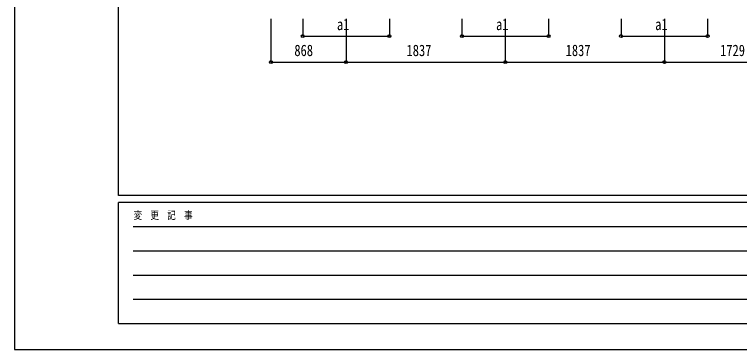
# Model space of a CAD drawing. Units: millimetres, scale not verified. Extents: x -16820 to 16820, y -11880 to 11880.
# Drawn here: x -16820 to -8450, y -11880 to -8010 of the extents above; entities that cross this region are included whole.
import ezdxf
from ezdxf.enums import TextEntityAlignment as Align

# ---------------------------------------------------------------- set-up
doc = ezdxf.new("R2010")
doc.units = ezdxf.units.MM
doc.header["$LTSCALE"] = 50
doc.layers.add('0-6_YKK_D', color=6, linetype='Continuous')
doc.layers.add('0-7_YKK_ZWAK', color=7, linetype='Continuous')
doc.styles.add('ＭＳ ゴシック', font='')
doc.styles.get('ＭＳ ゴシック').set_extended_font_data('MS Gothic')

msp = doc.modelspace()

# ---------------------------------------------------------------- linework, layer by layer
at = {"layer": '0-6_YKK_D'}
for p, q in [((-13859.92, -8060), (-13859.92, -8561)), ((-13491.92, -8060), (-13491.92, -8261)), ((-12991.92, -8060), (-12991.92, -8561)), ((-12991.92, -8060), (-12991.92, -8561)), ((-12491.92, -8060), (-12491.92, -8261)), ((-11654.92, -8060), (-11654.92, -8261)), ((-11154.92, -8060), (-11154.92, -8561)), ((-11154.92, -8060), (-11154.92, -8561)), ((-10654.92, -8060), (-10654.92, -8261)), ((-9817.92, -8060), (-9817.92, -8261)), ((-9317.92, -8060), (-9317.92, -8561)), ((-9317.92, -8060), (-9317.92, -8561)), ((-8817.92, -8060), (-8817.92, -8261)), ((-13491.92, -8260), (-12491.92, -8260)), ((-11654.92, -8260), (-10654.92, -8260)), ((-9817.92, -8260), (-8817.92, -8260)), ((-13859.92, -8560), (-12991.92, -8560)), ((-12991.92, -8560), (-11154.92, -8560)), ((-11154.92, -8560), (-9317.92, -8560)), ((-9317.92, -8560), (-7588.92, -8560))]:
    msp.add_line(p, q, dxfattribs=at)
for centre in [(-13491.92, -8260), (-12491.92, -8260), (-11654.92, -8260), (-10654.92, -8260), (-9817.92, -8260), (-8817.92, -8260), (-13859.92, -8560), (-12991.92, -8560), (-12991.92, -8560), (-11154.92, -8560), (-11154.92, -8560), (-9317.92, -8560), (-9317.92, -8560)]:
    msp.add_circle(centre, 17, dxfattribs=at)
at = {"layer": '0-7_YKK_ZWAK'}
for p, q in [((-15619.92, -10100), (-15619.92, 11100)), ((15580.08, -10100), (-15619.92, -10100)), ((-5219.92, -10180), (-15619.92, -10180)), ((-15619.92, -11580), (-15619.92, -10180)), ((-15449.92, -10460), (-5419.92, -10460)), ((-15449.92, -10740), (-5419.92, -10740)), ((-15449.92, -11020), (-5419.92, -11020)), ((-15449.92, -11300), (-5419.92, -11300)), ((-15619.92, -11580), (-5219.92, -11580))]:
    msp.add_line(p, q, dxfattribs=at)
msp.add_lwpolyline([(-16820, -11880), (16820, -11880), (16820, 11880), (-16820, 11880)], close=True, dxfattribs=at)

# ---------------------------------------------------------------- texts
at = {"layer": '0-6_YKK_D', "style": 'ＭＳ ゴシック', "width": 0.8}
for s, p in [('a1', (-13097.52, -8230)), ('a1', (-11260.52, -8230)), ('a1', (-9423.52, -8230)), ('868', (-13589.12, -8530)), ('1837', (-12294.22, -8530)), ('1837', (-10457.22, -8530)), ('1729', (-8674.22, -8530))]:
    msp.add_text(s, height=132, dxfattribs=at).set_placement(p, align=Align.BOTTOM_LEFT)
at = {"layer": '0-7_YKK_ZWAK', "style": 'ＭＳ ゴシック', "width": 0.8}
msp.add_text('変  更  記  事', height=87.98, dxfattribs=at).set_placement((-15445.24, -10400), align=Align.BOTTOM_LEFT)

doc.saveas('drawing.dxf')
